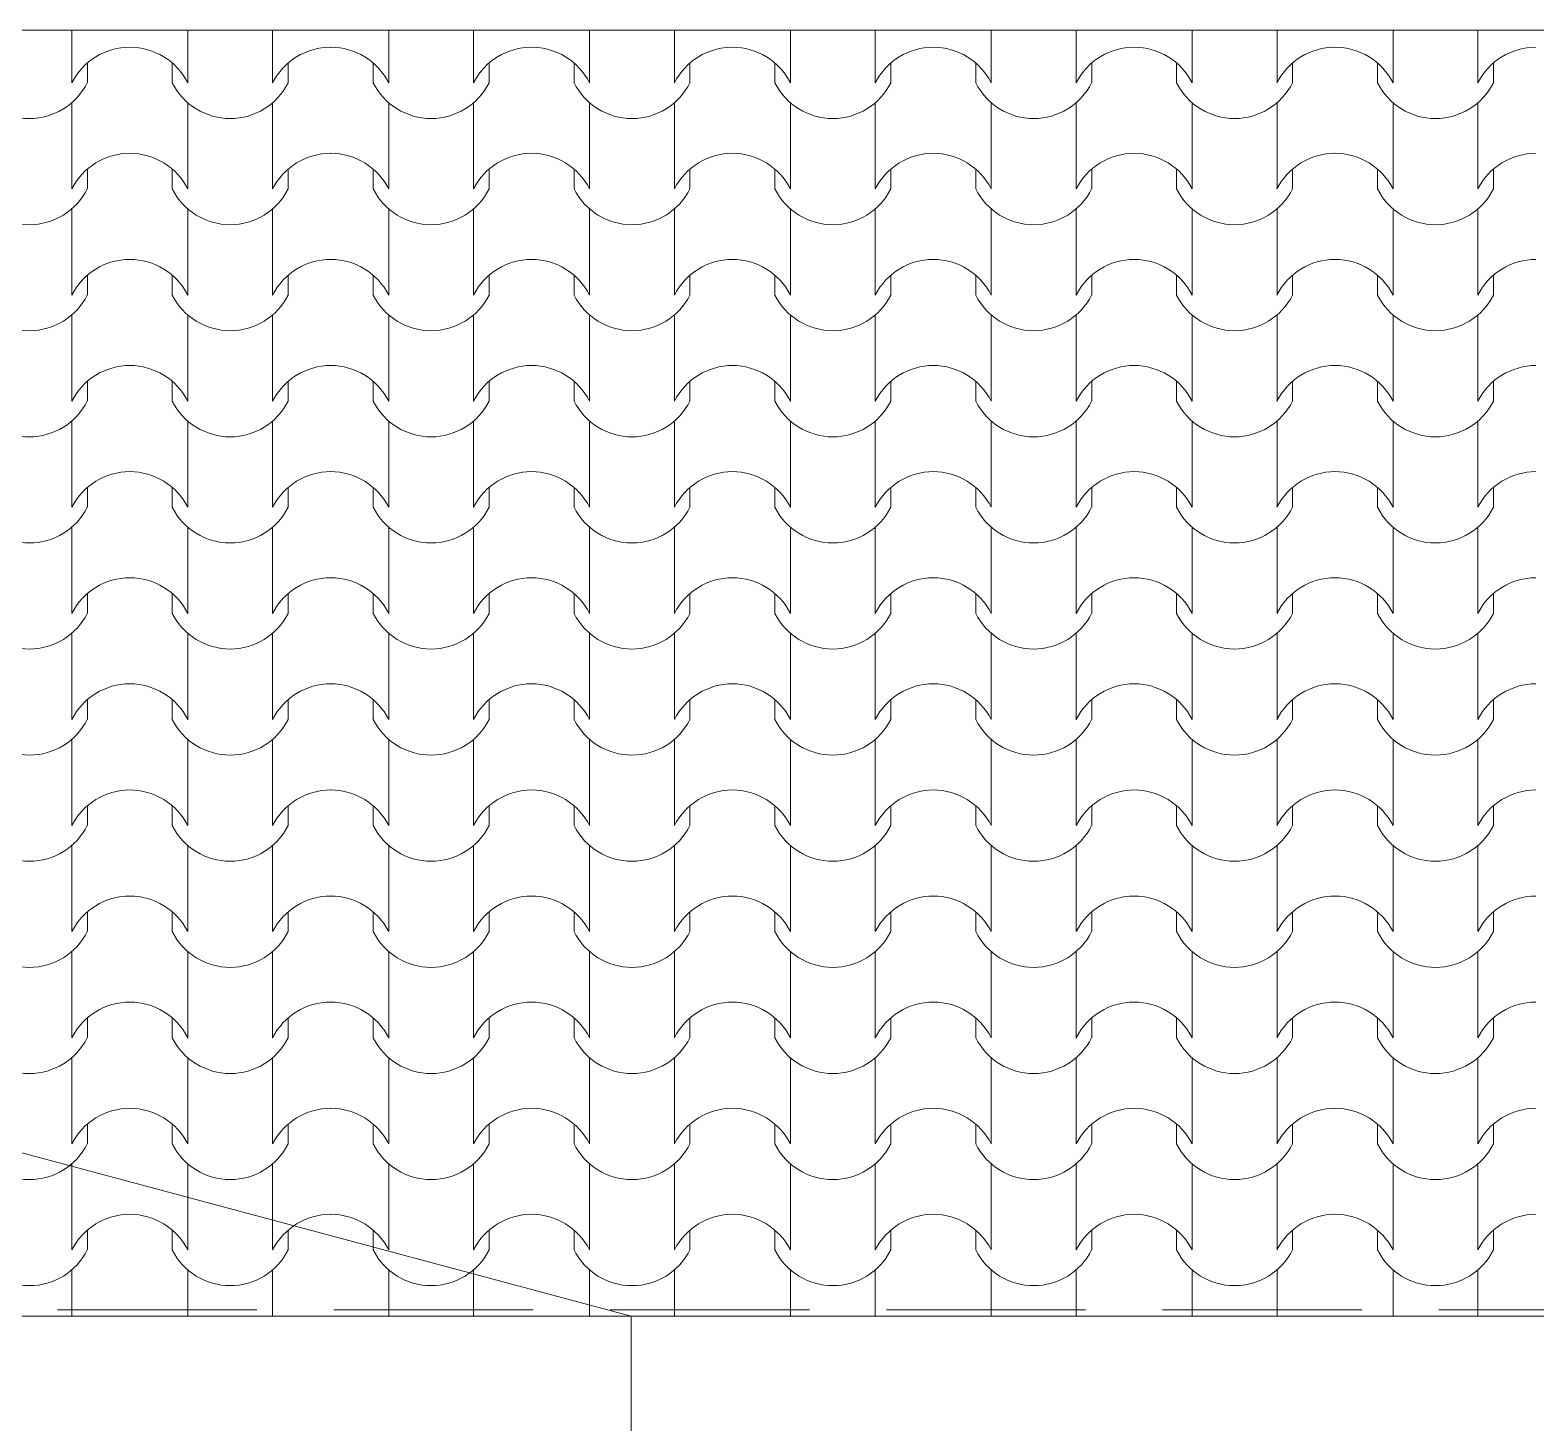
# Model space of a CAD drawing. Header units: millimetres. Extents: x 323482 to 503016, y 8175 to 72038.
# Drawn here: x 463846 to 465978, y 32317 to 34290 of the extents above; entities that cross this region are included whole.
import ezdxf

# ---------------------------------------------------------------- set-up
doc = ezdxf.new("R2010")
doc.units = ezdxf.units.MM
doc.header["$MEASUREMENT"] = 0
doc.linetypes.add('Hidden Line', pattern=[391.222223, 282.222223, -109])
doc.layers.add('2D Drafting - General_Pen_No__101', color=252, linetype='Continuous', lineweight=13)
doc.layers.add('Shell - Roof_Pen_No__120', color=7, linetype='Continuous', lineweight=13)
doc.layers.add('Structural - Bearing_Pen_No__83', color=7, linetype='Continuous', lineweight=13, true_color=0xff9955)

# ---------------------------------------------------------------- blocks, each defined once
blk = doc.blocks.new('*X4')
at = {"layer": '2D Drafting - General_Pen_No__101', "color": 252, "linetype": 'Continuous', "lineweight": 13}
for p, q in [((463904.8, 34290.4), (463904.8, 34276.6)), ((463904.8, 34276.6), (463904.8, 34215.7)), ((464069, 34290.4), (464069, 34276.6)), ((464069, 34276.6), (464069, 34215.7)), ((464189.2, 34290.4), (464189.2, 34276.6)), ((464189.2, 34276.6), (464189.2, 34215.7)), ((464353.5, 34290.4), (464353.5, 34276.6)), ((464353.5, 34276.6), (464353.5, 34215.7)), ((464473.7, 34290.4), (464473.7, 34276.6)), ((464473.7, 34276.6), (464473.7, 34215.7)), ((464638, 34290.4), (464638, 34276.6)), ((464638, 34276.6), (464638, 34215.7)), ((464758.2, 34290.4), (464758.2, 34276.6)), ((464758.2, 34276.6), (464758.2, 34215.7)), ((464922.4, 34290.4), (464922.4, 34276.6)), ((464922.4, 34276.6), (464922.4, 34215.7)), ((465042.7, 34290.4), (465042.7, 34276.6)), ((465042.7, 34276.6), (465042.7, 34215.7)), ((465206.9, 34290.4), (465206.9, 34276.6)), ((465206.9, 34276.6), (465206.9, 34215.7)), ((465327.2, 34290.4), (465327.2, 34276.6)), ((465327.2, 34276.6), (465327.2, 34215.7)), ((465491.4, 34290.4), (465491.4, 34276.6)), ((465491.4, 34276.6), (465491.4, 34215.7)), ((465611.6, 34290.4), (465611.6, 34276.6)), ((465611.6, 34276.6), (465611.6, 34215.7)), ((465775.9, 34290.4), (465775.9, 34276.6)), ((465775.9, 34276.6), (465775.9, 34215.7)), ((465896.1, 34290.4), (465896.1, 34276.6)), ((465896.1, 34276.6), (465896.1, 34215.7)), ((463926.8, 34243.7), (463926.8, 34215.7)), ((464047, 34243.7), (464047, 34215.7)), ((464211.2, 34243.7), (464211.2, 34215.7)), ((464331.5, 34243.7), (464331.5, 34215.7)), ((464495.7, 34243.7), (464495.7, 34215.7)), ((464616, 34243.7), (464616, 34215.7)), ((464780.2, 34243.7), (464780.2, 34215.7)), ((464900.4, 34243.7), (464900.4, 34215.7)), ((465064.7, 34243.7), (465064.7, 34215.7)), ((465184.9, 34243.7), (465184.9, 34215.7)), ((465349.2, 34243.7), (465349.2, 34215.7)), ((465469.4, 34243.7), (465469.4, 34215.7)), ((465633.6, 34243.7), (465633.6, 34215.7)), ((465753.9, 34243.7), (465753.9, 34215.7)), ((465918.1, 34243.7), (465918.1, 34215.7)), ((463904.8, 34187.3), (463904.8, 34126.3)), ((464069, 34187.3), (464069, 34126.3)), ((464189.2, 34187.3), (464189.2, 34126.3)), ((464353.5, 34187.3), (464353.5, 34126.3)), ((464473.7, 34187.3), (464473.7, 34126.3)), ((464638, 34187.3), (464638, 34126.3)), ((464758.2, 34187.3), (464758.2, 34126.3)), ((464922.4, 34187.3), (464922.4, 34126.3)), ((465042.7, 34187.3), (465042.7, 34126.3)), ((465206.9, 34187.3), (465206.9, 34126.3)), ((465327.2, 34187.3), (465327.2, 34126.3)), ((465491.4, 34187.3), (465491.4, 34126.3)), ((465611.6, 34187.3), (465611.6, 34126.3)), ((465775.9, 34187.3), (465775.9, 34126.3)), ((465896.1, 34187.3), (465896.1, 34126.3)), ((463904.8, 34126.3), (463904.8, 34065.3)), ((464069, 34126.3), (464069, 34065.3)), ((464189.2, 34126.3), (464189.2, 34065.3)), ((464353.5, 34126.3), (464353.5, 34065.3)), ((464473.7, 34126.3), (464473.7, 34065.3)), ((464638, 34126.3), (464638, 34065.3)), ((464758.2, 34126.3), (464758.2, 34065.3)), ((464922.4, 34126.3), (464922.4, 34065.3)), ((465042.7, 34126.3), (465042.7, 34065.3)), ((465206.9, 34126.3), (465206.9, 34065.3)), ((465327.2, 34126.3), (465327.2, 34065.3)), ((465491.4, 34126.3), (465491.4, 34065.3)), ((465611.6, 34126.3), (465611.6, 34065.3)), ((465775.9, 34126.3), (465775.9, 34065.3)), ((465896.1, 34126.3), (465896.1, 34065.3)), ((463926.8, 34093.4), (463926.8, 34065.3)), ((464047, 34093.4), (464047, 34065.3)), ((464211.2, 34093.4), (464211.2, 34065.3)), ((464331.5, 34093.4), (464331.5, 34065.3)), ((464495.7, 34093.4), (464495.7, 34065.3)), ((464616, 34093.4), (464616, 34065.3)), ((464780.2, 34093.4), (464780.2, 34065.3)), ((464900.4, 34093.4), (464900.4, 34065.3)), ((465064.7, 34093.4), (465064.7, 34065.3)), ((465184.9, 34093.4), (465184.9, 34065.3)), ((465349.2, 34093.4), (465349.2, 34065.3)), ((465469.4, 34093.4), (465469.4, 34065.3)), ((465633.6, 34093.4), (465633.6, 34065.3)), ((465753.9, 34093.4), (465753.9, 34065.3)), ((465918.1, 34093.4), (465918.1, 34065.3)), ((463904.8, 34036.9), (463904.8, 33976)), ((464069, 34036.9), (464069, 33976)), ((464189.2, 34036.9), (464189.2, 33976)), ((464353.5, 34036.9), (464353.5, 33976)), ((464473.7, 34036.9), (464473.7, 33976)), ((464638, 34036.9), (464638, 33976)), ((464758.2, 34036.9), (464758.2, 33976)), ((464922.4, 34036.9), (464922.4, 33976)), ((465042.7, 34036.9), (465042.7, 33976)), ((465206.9, 34036.9), (465206.9, 33976)), ((465327.2, 34036.9), (465327.2, 33976)), ((465491.4, 34036.9), (465491.4, 33976)), ((465611.6, 34036.9), (465611.6, 33976)), ((465775.9, 34036.9), (465775.9, 33976)), ((465896.1, 34036.9), (465896.1, 33976)), ((463904.8, 33976), (463904.8, 33915)), ((464069, 33976), (464069, 33915)), ((464189.2, 33976), (464189.2, 33915)), ((464353.5, 33976), (464353.5, 33915)), ((464473.7, 33976), (464473.7, 33915)), ((464638, 33976), (464638, 33915)), ((464758.2, 33976), (464758.2, 33915)), ((464922.4, 33976), (464922.4, 33915)), ((465042.7, 33976), (465042.7, 33915)), ((465206.9, 33976), (465206.9, 33915)), ((465327.2, 33976), (465327.2, 33915)), ((465491.4, 33976), (465491.4, 33915)), ((465611.6, 33976), (465611.6, 33915)), ((465775.9, 33976), (465775.9, 33915)), ((465896.1, 33976), (465896.1, 33915)), ((463926.8, 33943), (463926.8, 33915)), ((464047, 33943), (464047, 33915)), ((464211.2, 33943), (464211.2, 33915)), ((464331.5, 33943), (464331.5, 33915)), ((464495.7, 33943), (464495.7, 33915)), ((464616, 33943), (464616, 33915)), ((464780.2, 33943), (464780.2, 33915)), ((464900.4, 33943), (464900.4, 33915)), ((465064.7, 33943), (465064.7, 33915)), ((465184.9, 33943), (465184.9, 33915)), ((465349.2, 33943), (465349.2, 33915)), ((465469.4, 33943), (465469.4, 33915)), ((465633.6, 33943), (465633.6, 33915)), ((465753.9, 33943), (465753.9, 33915)), ((465918.1, 33943), (465918.1, 33915)), ((463904.8, 33886.6), (463904.8, 33825.6)), ((464069, 33886.6), (464069, 33825.6)), ((464189.2, 33886.6), (464189.2, 33825.6)), ((464353.5, 33886.6), (464353.5, 33825.6)), ((464473.7, 33886.6), (464473.7, 33825.6)), ((464638, 33886.6), (464638, 33825.6)), ((464758.2, 33886.6), (464758.2, 33825.6)), ((464922.4, 33886.6), (464922.4, 33825.6)), ((465042.7, 33886.6), (465042.7, 33825.6)), ((465206.9, 33886.6), (465206.9, 33825.6)), ((465327.2, 33886.6), (465327.2, 33825.6)), ((465491.4, 33886.6), (465491.4, 33825.6)), ((465611.6, 33886.6), (465611.6, 33825.6)), ((465775.9, 33886.6), (465775.9, 33825.6)), ((465896.1, 33886.6), (465896.1, 33825.6)), ((463904.8, 33825.6), (463904.8, 33764.7)), ((464069, 33825.6), (464069, 33764.7)), ((464189.2, 33825.6), (464189.2, 33764.7)), ((464353.5, 33825.6), (464353.5, 33764.7)), ((464473.7, 33825.6), (464473.7, 33764.7)), ((464638, 33825.6), (464638, 33764.7)), ((464758.2, 33825.6), (464758.2, 33764.7)), ((464922.4, 33825.6), (464922.4, 33764.7)), ((465042.7, 33825.6), (465042.7, 33764.7)), ((465206.9, 33825.6), (465206.9, 33764.7)), ((465327.2, 33825.6), (465327.2, 33764.7)), ((465491.4, 33825.6), (465491.4, 33764.7)), ((465611.6, 33825.6), (465611.6, 33764.7)), ((465775.9, 33825.6), (465775.9, 33764.7)), ((465896.1, 33825.6), (465896.1, 33764.7)), ((463926.8, 33792.7), (463926.8, 33764.7)), ((464047, 33792.7), (464047, 33764.7)), ((464211.2, 33792.7), (464211.2, 33764.7)), ((464331.5, 33792.7), (464331.5, 33764.7)), ((464495.7, 33792.7), (464495.7, 33764.7)), ((464616, 33792.7), (464616, 33764.7)), ((464780.2, 33792.7), (464780.2, 33764.7)), ((464900.4, 33792.7), (464900.4, 33764.7)), ((465064.7, 33792.7), (465064.7, 33764.7)), ((465184.9, 33792.7), (465184.9, 33764.7)), ((465349.2, 33792.7), (465349.2, 33764.7)), ((465469.4, 33792.7), (465469.4, 33764.7)), ((465633.6, 33792.7), (465633.6, 33764.7)), ((465753.9, 33792.7), (465753.9, 33764.7)), ((465918.1, 33792.7), (465918.1, 33764.7)), ((463904.8, 33736.3), (463904.8, 33675.3)), ((464069, 33736.3), (464069, 33675.3)), ((464189.2, 33736.3), (464189.2, 33675.3)), ((464353.5, 33736.3), (464353.5, 33675.3)), ((464473.7, 33736.3), (464473.7, 33675.3)), ((464638, 33736.3), (464638, 33675.3)), ((464758.2, 33736.3), (464758.2, 33675.3)), ((464922.4, 33736.3), (464922.4, 33675.3)), ((465042.7, 33736.3), (465042.7, 33675.3)), ((465206.9, 33736.3), (465206.9, 33675.3)), ((465327.2, 33736.3), (465327.2, 33675.3)), ((465491.4, 33736.3), (465491.4, 33675.3)), ((465611.6, 33736.3), (465611.6, 33675.3)), ((465775.9, 33736.3), (465775.9, 33675.3)), ((465896.1, 33736.3), (465896.1, 33675.3)), ((463904.8, 33675.3), (463904.8, 33614.3)), ((464069, 33675.3), (464069, 33614.3)), ((464189.2, 33675.3), (464189.2, 33614.3)), ((464353.5, 33675.3), (464353.5, 33614.3)), ((464473.7, 33675.3), (464473.7, 33614.3)), ((464638, 33675.3), (464638, 33614.3)), ((464758.2, 33675.3), (464758.2, 33614.3)), ((464922.4, 33675.3), (464922.4, 33614.3)), ((465042.7, 33675.3), (465042.7, 33614.3)), ((465206.9, 33675.3), (465206.9, 33614.3)), ((465327.2, 33675.3), (465327.2, 33614.3)), ((465491.4, 33675.3), (465491.4, 33614.3)), ((465611.6, 33675.3), (465611.6, 33614.3)), ((465775.9, 33675.3), (465775.9, 33614.3)), ((465896.1, 33675.3), (465896.1, 33614.3)), ((463926.8, 33642.3), (463926.8, 33614.3)), ((464047, 33642.3), (464047, 33614.3)), ((464211.2, 33642.3), (464211.2, 33614.3)), ((464331.5, 33642.3), (464331.5, 33614.3)), ((464495.7, 33642.3), (464495.7, 33614.3)), ((464616, 33642.3), (464616, 33614.3)), ((464780.2, 33642.3), (464780.2, 33614.3)), ((464900.4, 33642.3), (464900.4, 33614.3)), ((465064.7, 33642.3), (465064.7, 33614.3)), ((465184.9, 33642.3), (465184.9, 33614.3)), ((465349.2, 33642.3), (465349.2, 33614.3)), ((465469.4, 33642.3), (465469.4, 33614.3)), ((465633.6, 33642.3), (465633.6, 33614.3)), ((465753.9, 33642.3), (465753.9, 33614.3)), ((465918.1, 33642.3), (465918.1, 33614.3)), ((463904.8, 33585.9), (463904.8, 33524.9)), ((464069, 33585.9), (464069, 33524.9)), ((464189.2, 33585.9), (464189.2, 33524.9)), ((464353.5, 33585.9), (464353.5, 33524.9)), ((464473.7, 33585.9), (464473.7, 33524.9)), ((464638, 33585.9), (464638, 33524.9)), ((464758.2, 33585.9), (464758.2, 33524.9)), ((464922.4, 33585.9), (464922.4, 33524.9)), ((465042.7, 33585.9), (465042.7, 33524.9)), ((465206.9, 33585.9), (465206.9, 33524.9)), ((465327.2, 33585.9), (465327.2, 33524.9)), ((465491.4, 33585.9), (465491.4, 33524.9)), ((465611.6, 33585.9), (465611.6, 33524.9)), ((465775.9, 33585.9), (465775.9, 33524.9)), ((465896.1, 33585.9), (465896.1, 33524.9)), ((463904.8, 33524.9), (463904.8, 33464)), ((464069, 33524.9), (464069, 33464)), ((464189.2, 33524.9), (464189.2, 33464)), ((464353.5, 33524.9), (464353.5, 33464)), ((464473.7, 33524.9), (464473.7, 33464)), ((464638, 33524.9), (464638, 33464)), ((464758.2, 33524.9), (464758.2, 33464)), ((464922.4, 33524.9), (464922.4, 33464)), ((465042.7, 33524.9), (465042.7, 33464)), ((465206.9, 33524.9), (465206.9, 33464)), ((465327.2, 33524.9), (465327.2, 33464)), ((465491.4, 33524.9), (465491.4, 33464)), ((465611.6, 33524.9), (465611.6, 33464)), ((465775.9, 33524.9), (465775.9, 33464)), ((465896.1, 33524.9), (465896.1, 33464)), ((463926.8, 33492), (463926.8, 33464)), ((464047, 33492), (464047, 33464)), ((464211.2, 33492), (464211.2, 33464)), ((464331.5, 33492), (464331.5, 33464)), ((464495.7, 33492), (464495.7, 33464)), ((464616, 33492), (464616, 33464)), ((464780.2, 33492), (464780.2, 33464)), ((464900.4, 33492), (464900.4, 33464)), ((465064.7, 33492), (465064.7, 33464)), ((465184.9, 33492), (465184.9, 33464)), ((465349.2, 33492), (465349.2, 33464)), ((465469.4, 33492), (465469.4, 33464)), ((465633.6, 33492), (465633.6, 33464)), ((465753.9, 33492), (465753.9, 33464)), ((465918.1, 33492), (465918.1, 33464)), ((463904.8, 33435.6), (463904.8, 33374.6)), ((464069, 33435.6), (464069, 33374.6)), ((464189.2, 33435.6), (464189.2, 33374.6)), ((464353.5, 33435.6), (464353.5, 33374.6)), ((464473.7, 33435.6), (464473.7, 33374.6)), ((464638, 33435.6), (464638, 33374.6)), ((464758.2, 33435.6), (464758.2, 33374.6)), ((464922.4, 33435.6), (464922.4, 33374.6)), ((465042.7, 33435.6), (465042.7, 33374.6)), ((465206.9, 33435.6), (465206.9, 33374.6)), ((465327.2, 33435.6), (465327.2, 33374.6)), ((465491.4, 33435.6), (465491.4, 33374.6)), ((465611.6, 33435.6), (465611.6, 33374.6)), ((465775.9, 33435.6), (465775.9, 33374.6)), ((465896.1, 33435.6), (465896.1, 33374.6)), ((463904.8, 33374.6), (463904.8, 33313.6)), ((464069, 33374.6), (464069, 33313.6)), ((464189.2, 33374.6), (464189.2, 33313.6)), ((464353.5, 33374.6), (464353.5, 33313.6)), ((464473.7, 33374.6), (464473.7, 33313.6)), ((464638, 33374.6), (464638, 33313.6)), ((464758.2, 33374.6), (464758.2, 33313.6)), ((464922.4, 33374.6), (464922.4, 33313.6)), ((465042.7, 33374.6), (465042.7, 33313.6)), ((465206.9, 33374.6), (465206.9, 33313.6)), ((465327.2, 33374.6), (465327.2, 33313.6)), ((465491.4, 33374.6), (465491.4, 33313.6)), ((465611.6, 33374.6), (465611.6, 33313.6)), ((465775.9, 33374.6), (465775.9, 33313.6)), ((465896.1, 33374.6), (465896.1, 33313.6)), ((463926.8, 33341.7), (463926.8, 33313.6)), ((464047, 33341.7), (464047, 33313.6)), ((464211.2, 33341.7), (464211.2, 33313.6)), ((464331.5, 33341.7), (464331.5, 33313.6)), ((464495.7, 33341.7), (464495.7, 33313.6)), ((464616, 33341.7), (464616, 33313.6)), ((464780.2, 33341.7), (464780.2, 33313.6)), ((464900.4, 33341.7), (464900.4, 33313.6)), ((465064.7, 33341.7), (465064.7, 33313.6)), ((465184.9, 33341.7), (465184.9, 33313.6)), ((465349.2, 33341.7), (465349.2, 33313.6)), ((465469.4, 33341.7), (465469.4, 33313.6)), ((465633.6, 33341.7), (465633.6, 33313.6)), ((465753.9, 33341.7), (465753.9, 33313.6)), ((465918.1, 33341.7), (465918.1, 33313.6)), ((463904.8, 33285.2), (463904.8, 33224.3)), ((464069, 33285.2), (464069, 33224.3)), ((464189.2, 33285.2), (464189.2, 33224.3)), ((464353.5, 33285.2), (464353.5, 33224.3)), ((464473.7, 33285.2), (464473.7, 33224.3)), ((464638, 33285.2), (464638, 33224.3)), ((464758.2, 33285.2), (464758.2, 33224.3)), ((464922.4, 33285.2), (464922.4, 33224.3)), ((465042.7, 33285.2), (465042.7, 33224.3)), ((465206.9, 33285.2), (465206.9, 33224.3)), ((465327.2, 33285.2), (465327.2, 33224.3)), ((465491.4, 33285.2), (465491.4, 33224.3)), ((465611.6, 33285.2), (465611.6, 33224.3)), ((465775.9, 33285.2), (465775.9, 33224.3)), ((465896.1, 33285.2), (465896.1, 33224.3)), ((463904.8, 33224.3), (463904.8, 33163.3)), ((464069, 33224.3), (464069, 33163.3)), ((464189.2, 33224.3), (464189.2, 33163.3)), ((464353.5, 33224.3), (464353.5, 33163.3)), ((464473.7, 33224.3), (464473.7, 33163.3)), ((464638, 33224.3), (464638, 33163.3)), ((464758.2, 33224.3), (464758.2, 33163.3)), ((464922.4, 33224.3), (464922.4, 33163.3)), ((465042.7, 33224.3), (465042.7, 33163.3)), ((465206.9, 33224.3), (465206.9, 33163.3)), ((465327.2, 33224.3), (465327.2, 33163.3)), ((465491.4, 33224.3), (465491.4, 33163.3)), ((465611.6, 33224.3), (465611.6, 33163.3)), ((465775.9, 33224.3), (465775.9, 33163.3)), ((465896.1, 33224.3), (465896.1, 33163.3)), ((463926.8, 33191.3), (463926.8, 33163.3)), ((464047, 33191.3), (464047, 33163.3)), ((464211.2, 33191.3), (464211.2, 33163.3)), ((464331.5, 33191.3), (464331.5, 33163.3)), ((464495.7, 33191.3), (464495.7, 33163.3)), ((464616, 33191.3), (464616, 33163.3)), ((464780.2, 33191.3), (464780.2, 33163.3)), ((464900.4, 33191.3), (464900.4, 33163.3)), ((465064.7, 33191.3), (465064.7, 33163.3)), ((465184.9, 33191.3), (465184.9, 33163.3)), ((465349.2, 33191.3), (465349.2, 33163.3)), ((465469.4, 33191.3), (465469.4, 33163.3)), ((465633.6, 33191.3), (465633.6, 33163.3)), ((465753.9, 33191.3), (465753.9, 33163.3)), ((465918.1, 33191.3), (465918.1, 33163.3)), ((463904.8, 33134.9), (463904.8, 33073.9)), ((464069, 33134.9), (464069, 33073.9)), ((464189.2, 33134.9), (464189.2, 33073.9)), ((464353.5, 33134.9), (464353.5, 33073.9)), ((464473.7, 33134.9), (464473.7, 33073.9)), ((464638, 33134.9), (464638, 33073.9)), ((464758.2, 33134.9), (464758.2, 33073.9)), ((464922.4, 33134.9), (464922.4, 33073.9)), ((465042.7, 33134.9), (465042.7, 33073.9)), ((465206.9, 33134.9), (465206.9, 33073.9)), ((465327.2, 33134.9), (465327.2, 33073.9)), ((465491.4, 33134.9), (465491.4, 33073.9)), ((465611.6, 33134.9), (465611.6, 33073.9)), ((465775.9, 33134.9), (465775.9, 33073.9)), ((465896.1, 33134.9), (465896.1, 33073.9)), ((463904.8, 33073.9), (463904.8, 33013)), ((464069, 33073.9), (464069, 33013)), ((464189.2, 33073.9), (464189.2, 33013)), ((464353.5, 33073.9), (464353.5, 33013)), ((464473.7, 33073.9), (464473.7, 33013)), ((464638, 33073.9), (464638, 33013)), ((464758.2, 33073.9), (464758.2, 33013)), ((464922.4, 33073.9), (464922.4, 33013)), ((465042.7, 33073.9), (465042.7, 33013)), ((465206.9, 33073.9), (465206.9, 33013)), ((465327.2, 33073.9), (465327.2, 33013)), ((465491.4, 33073.9), (465491.4, 33013)), ((465611.6, 33073.9), (465611.6, 33013)), ((465775.9, 33073.9), (465775.9, 33013)), ((465896.1, 33073.9), (465896.1, 33013)), ((463926.8, 33041), (463926.8, 33013)), ((464047, 33041), (464047, 33013)), ((464211.2, 33041), (464211.2, 33013)), ((464331.5, 33041), (464331.5, 33013)), ((464495.7, 33041), (464495.7, 33013)), ((464616, 33041), (464616, 33013)), ((464780.2, 33041), (464780.2, 33013)), ((464900.4, 33041), (464900.4, 33013)), ((465064.7, 33041), (465064.7, 33013)), ((465184.9, 33041), (465184.9, 33013)), ((465349.2, 33041), (465349.2, 33013)), ((465469.4, 33041), (465469.4, 33013)), ((465633.6, 33041), (465633.6, 33013)), ((465753.9, 33041), (465753.9, 33013)), ((465918.1, 33041), (465918.1, 33013)), ((463904.8, 32984.6), (463904.8, 32923.6)), ((464069, 32984.6), (464069, 32923.6)), ((464189.2, 32984.6), (464189.2, 32923.6)), ((464353.5, 32984.6), (464353.5, 32923.6)), ((464473.7, 32984.6), (464473.7, 32923.6)), ((464638, 32984.6), (464638, 32923.6)), ((464758.2, 32984.6), (464758.2, 32923.6)), ((464922.4, 32984.6), (464922.4, 32923.6)), ((465042.7, 32984.6), (465042.7, 32923.6)), ((465206.9, 32984.6), (465206.9, 32923.6)), ((465327.2, 32984.6), (465327.2, 32923.6)), ((465491.4, 32984.6), (465491.4, 32923.6)), ((465611.6, 32984.6), (465611.6, 32923.6)), ((465775.9, 32984.6), (465775.9, 32923.6)), ((465896.1, 32984.6), (465896.1, 32923.6)), ((463904.8, 32923.6), (463904.8, 32862.6)), ((464069, 32923.6), (464069, 32862.6)), ((464189.2, 32923.6), (464189.2, 32862.6)), ((464353.5, 32923.6), (464353.5, 32862.6)), ((464473.7, 32923.6), (464473.7, 32862.6)), ((464638, 32923.6), (464638, 32862.6)), ((464758.2, 32923.6), (464758.2, 32862.6)), ((464922.4, 32923.6), (464922.4, 32862.6)), ((465042.7, 32923.6), (465042.7, 32862.6)), ((465206.9, 32923.6), (465206.9, 32862.6)), ((465327.2, 32923.6), (465327.2, 32862.6)), ((465491.4, 32923.6), (465491.4, 32862.6)), ((465611.6, 32923.6), (465611.6, 32862.6)), ((465775.9, 32923.6), (465775.9, 32862.6)), ((465896.1, 32923.6), (465896.1, 32862.6)), ((463926.8, 32890.7), (463926.8, 32862.6)), ((464047, 32890.7), (464047, 32862.6)), ((464211.2, 32890.7), (464211.2, 32862.6)), ((464331.5, 32890.7), (464331.5, 32862.6)), ((464495.7, 32890.7), (464495.7, 32862.6)), ((464616, 32890.7), (464616, 32862.6)), ((464780.2, 32890.7), (464780.2, 32862.6)), ((464900.4, 32890.7), (464900.4, 32862.6)), ((465064.7, 32890.7), (465064.7, 32862.6)), ((465184.9, 32890.7), (465184.9, 32862.6)), ((465349.2, 32890.7), (465349.2, 32862.6)), ((465469.4, 32890.7), (465469.4, 32862.6)), ((465633.6, 32890.7), (465633.6, 32862.6)), ((465753.9, 32890.7), (465753.9, 32862.6)), ((465918.1, 32890.7), (465918.1, 32862.6)), ((463904.8, 32834.2), (463904.8, 32773.3)), ((464069, 32834.2), (464069, 32773.3)), ((464189.2, 32834.2), (464189.2, 32773.3)), ((464353.5, 32834.2), (464353.5, 32773.3)), ((464473.7, 32834.2), (464473.7, 32773.3)), ((464638, 32834.2), (464638, 32773.3)), ((464758.2, 32834.2), (464758.2, 32773.3)), ((464922.4, 32834.2), (464922.4, 32773.3)), ((465042.7, 32834.2), (465042.7, 32773.3)), ((465206.9, 32834.2), (465206.9, 32773.3)), ((465327.2, 32834.2), (465327.2, 32773.3)), ((465491.4, 32834.2), (465491.4, 32773.3)), ((465611.6, 32834.2), (465611.6, 32773.3)), ((465775.9, 32834.2), (465775.9, 32773.3)), ((465896.1, 32834.2), (465896.1, 32773.3)), ((463904.8, 32773.3), (463904.8, 32712.3)), ((464069, 32773.3), (464069, 32712.3)), ((464189.2, 32773.3), (464189.2, 32712.3)), ((464353.5, 32773.3), (464353.5, 32712.3)), ((464473.7, 32773.3), (464473.7, 32712.3)), ((464638, 32773.3), (464638, 32712.3)), ((464758.2, 32773.3), (464758.2, 32712.3)), ((464922.4, 32773.3), (464922.4, 32712.3)), ((465042.7, 32773.3), (465042.7, 32712.3)), ((465206.9, 32773.3), (465206.9, 32712.3)), ((465327.2, 32773.3), (465327.2, 32712.3)), ((465491.4, 32773.3), (465491.4, 32712.3)), ((465611.6, 32773.3), (465611.6, 32712.3)), ((465775.9, 32773.3), (465775.9, 32712.3)), ((465896.1, 32773.3), (465896.1, 32712.3)), ((463926.8, 32740.3), (463926.8, 32712.3)), ((464047, 32740.3), (464047, 32712.3)), ((464211.2, 32740.3), (464211.2, 32712.3)), ((464331.5, 32740.3), (464331.5, 32712.3)), ((464495.7, 32740.3), (464495.7, 32712.3)), ((464616, 32740.3), (464616, 32712.3)), ((464780.2, 32740.3), (464780.2, 32712.3)), ((464900.4, 32740.3), (464900.4, 32712.3)), ((465064.7, 32740.3), (465064.7, 32712.3)), ((465184.9, 32740.3), (465184.9, 32712.3)), ((465349.2, 32740.3), (465349.2, 32712.3)), ((465469.4, 32740.3), (465469.4, 32712.3)), ((465633.6, 32740.3), (465633.6, 32712.3)), ((465753.9, 32740.3), (465753.9, 32712.3)), ((465918.1, 32740.3), (465918.1, 32712.3)), ((463904.8, 32683.9), (463904.8, 32622.9)), ((464069, 32683.9), (464069, 32622.9)), ((464189.2, 32683.9), (464189.2, 32622.9)), ((464353.5, 32683.9), (464353.5, 32622.9)), ((464473.7, 32683.9), (464473.7, 32622.9)), ((464638, 32683.9), (464638, 32622.9)), ((464758.2, 32683.9), (464758.2, 32622.9)), ((464922.4, 32683.9), (464922.4, 32622.9)), ((465042.7, 32683.9), (465042.7, 32622.9)), ((465206.9, 32683.9), (465206.9, 32622.9)), ((465327.2, 32683.9), (465327.2, 32622.9)), ((465491.4, 32683.9), (465491.4, 32622.9)), ((465611.6, 32683.9), (465611.6, 32622.9)), ((465775.9, 32683.9), (465775.9, 32622.9)), ((465896.1, 32683.9), (465896.1, 32622.9)), ((463904.8, 32622.9), (463904.8, 32562)), ((464069, 32622.9), (464069, 32562)), ((464189.2, 32622.9), (464189.2, 32562)), ((464353.5, 32622.9), (464353.5, 32562)), ((464473.7, 32622.9), (464473.7, 32562)), ((464638, 32622.9), (464638, 32562)), ((464758.2, 32622.9), (464758.2, 32562)), ((464922.4, 32622.9), (464922.4, 32562)), ((465042.7, 32622.9), (465042.7, 32562)), ((465206.9, 32622.9), (465206.9, 32562)), ((465327.2, 32622.9), (465327.2, 32562)), ((465491.4, 32622.9), (465491.4, 32562)), ((465611.6, 32622.9), (465611.6, 32562)), ((465775.9, 32622.9), (465775.9, 32562)), ((465896.1, 32622.9), (465896.1, 32562)), ((463926.8, 32590), (463926.8, 32562)), ((464047, 32590), (464047, 32562)), ((464211.2, 32590), (464211.2, 32562)), ((464331.5, 32590), (464331.5, 32562)), ((464495.7, 32590), (464495.7, 32562)), ((464616, 32590), (464616, 32562)), ((464780.2, 32590), (464780.2, 32562)), ((464900.4, 32590), (464900.4, 32562)), ((465064.7, 32590), (465064.7, 32562)), ((465184.9, 32590), (465184.9, 32562)), ((465349.2, 32590), (465349.2, 32562)), ((465469.4, 32590), (465469.4, 32562)), ((465633.6, 32590), (465633.6, 32562)), ((465753.9, 32590), (465753.9, 32562)), ((465918.1, 32590), (465918.1, 32562)), ((463904.8, 32533.6), (463904.8, 32472.6)), ((464069, 32533.6), (464069, 32472.6)), ((464189.2, 32533.6), (464189.2, 32472.6)), ((464353.5, 32533.6), (464353.5, 32472.6)), ((464473.7, 32533.6), (464473.7, 32472.6)), ((464638, 32533.6), (464638, 32472.6)), ((464758.2, 32533.6), (464758.2, 32472.6)), ((464922.4, 32533.6), (464922.4, 32472.6)), ((465042.7, 32533.6), (465042.7, 32472.6)), ((465206.9, 32533.6), (465206.9, 32472.6)), ((465327.2, 32533.6), (465327.2, 32472.6)), ((465491.4, 32533.6), (465491.4, 32472.6)), ((465611.6, 32533.6), (465611.6, 32472.6)), ((465775.9, 32533.6), (465775.9, 32472.6)), ((465896.1, 32533.6), (465896.1, 32472.6)), ((463904.8, 32472.6), (463904.8, 32468.3)), ((464069, 32472.6), (464069, 32468.3)), ((464189.2, 32472.6), (464189.2, 32468.3)), ((464353.5, 32472.6), (464353.5, 32468.3)), ((464473.7, 32472.6), (464473.7, 32468.3)), ((464638, 32472.6), (464638, 32468.3)), ((464758.2, 32472.6), (464758.2, 32468.3)), ((464922.4, 32472.6), (464922.4, 32468.3)), ((465042.7, 32472.6), (465042.7, 32468.3)), ((465206.9, 32472.6), (465206.9, 32468.3)), ((465327.2, 32472.6), (465327.2, 32468.3)), ((465491.4, 32472.6), (465491.4, 32468.3)), ((465611.6, 32472.6), (465611.6, 32468.3)), ((465775.9, 32472.6), (465775.9, 32468.3)), ((465896.1, 32472.6), (465896.1, 32468.3))]:
    blk.add_line(p, q, dxfattribs=at)
for centre, radius, start, end in [((463987.2, 34173.7), 92.5, 90.1705, 153.0115), ((463986.6, 34173.7), 92.5, 26.9885, 89.8295), ((464271.6, 34173.7), 92.5, 90.1705, 153.0115), ((464271.1, 34173.7), 92.5, 26.9885, 89.8295), ((464556.1, 34173.7), 92.5, 90.1705, 153.0115), ((464555.6, 34173.7), 92.5, 26.9885, 89.8295), ((464840.6, 34173.7), 92.5, 90.1705, 153.0115), ((464840, 34173.7), 92.5, 26.9885, 89.8295), ((465125.1, 34173.7), 92.5, 90.1705, 153.0115), ((465124.5, 34173.7), 92.5, 26.9885, 89.8295), ((465409.6, 34173.7), 92.5, 90.1705, 153.0115), ((465409, 34173.7), 92.5, 26.9885, 89.8295), ((465694, 34173.7), 92.5, 90.1705, 153.0115), ((465693.5, 34173.7), 92.5, 26.9885, 89.8295), ((465978.5, 34173.7), 92.5, 90.1705, 153.0115), ((463844.6, 34257), 91.9, 206.7044, 333.2956), ((464129.1, 34257), 91.9, 206.7044, 333.2956), ((464413.6, 34257), 91.9, 206.7044, 333.2956), ((464698.1, 34257), 91.9, 206.7044, 333.2956), ((464982.6, 34257), 91.9, 206.7044, 333.2956), ((465267, 34257), 91.9, 206.7044, 333.2956), ((465551.5, 34257), 91.9, 206.7044, 333.2956), ((465836, 34257), 91.9, 206.7044, 333.2956), ((463987.2, 34023.4), 92.5, 90.1705, 153.0115), ((463986.6, 34023.4), 92.5, 26.9885, 89.8295), ((464271.6, 34023.4), 92.5, 90.1705, 153.0115), ((464271.1, 34023.4), 92.5, 26.9885, 89.8295), ((464556.1, 34023.4), 92.5, 90.1705, 153.0115), ((464555.6, 34023.4), 92.5, 26.9885, 89.8295), ((464840.6, 34023.4), 92.5, 90.1705, 153.0115), ((464840, 34023.4), 92.5, 26.9885, 89.8295), ((465125.1, 34023.4), 92.5, 90.1705, 153.0115), ((465124.5, 34023.4), 92.5, 26.9885, 89.8295), ((465409.6, 34023.4), 92.5, 90.1705, 153.0115), ((465409, 34023.4), 92.5, 26.9885, 89.8295), ((465694, 34023.4), 92.5, 90.1705, 153.0115), ((465693.5, 34023.4), 92.5, 26.9885, 89.8295), ((465978.5, 34023.4), 92.5, 90.1705, 153.0115), ((463844.6, 34106.6), 91.9, 206.7044, 333.2956), ((464129.1, 34106.6), 91.9, 206.7044, 333.2956), ((464413.6, 34106.6), 91.9, 206.7044, 333.2956), ((464698.1, 34106.6), 91.9, 206.7044, 333.2956), ((464982.6, 34106.6), 91.9, 206.7044, 333.2956), ((465267, 34106.6), 91.9, 206.7044, 333.2956), ((465551.5, 34106.6), 91.9, 206.7044, 333.2956), ((465836, 34106.6), 91.9, 206.7044, 333.2956), ((463987.2, 33873), 92.5, 90.1705, 153.0115), ((463986.6, 33873), 92.5, 26.9885, 89.8295), ((464271.6, 33873), 92.5, 90.1705, 153.0115), ((464271.1, 33873), 92.5, 26.9885, 89.8295), ((464556.1, 33873), 92.5, 90.1705, 153.0115), ((464555.6, 33873), 92.5, 26.9885, 89.8295), ((464840.6, 33873), 92.5, 90.1705, 153.0115), ((464840, 33873), 92.5, 26.9885, 89.8295), ((465125.1, 33873), 92.5, 90.1705, 153.0115), ((465124.5, 33873), 92.5, 26.9885, 89.8295), ((465409.6, 33873), 92.5, 90.1705, 153.0115), ((465409, 33873), 92.5, 26.9885, 89.8295), ((465694, 33873), 92.5, 90.1705, 153.0115), ((465693.5, 33873), 92.5, 26.9885, 89.8295), ((465978.5, 33873), 92.5, 90.1705, 153.0115), ((463844.6, 33956.3), 91.9, 206.7044, 333.2956), ((464129.1, 33956.3), 91.9, 206.7044, 333.2956), ((464413.6, 33956.3), 91.9, 206.7044, 333.2956), ((464698.1, 33956.3), 91.9, 206.7044, 333.2956), ((464982.6, 33956.3), 91.9, 206.7044, 333.2956), ((465267, 33956.3), 91.9, 206.7044, 333.2956), ((465551.5, 33956.3), 91.9, 206.7044, 333.2956), ((465836, 33956.3), 91.9, 206.7044, 333.2956), ((463987.2, 33722.7), 92.5, 90.1705, 153.0115), ((463986.6, 33722.7), 92.5, 26.9885, 89.8295), ((464271.6, 33722.7), 92.5, 90.1705, 153.0115), ((464271.1, 33722.7), 92.5, 26.9885, 89.8295), ((464556.1, 33722.7), 92.5, 90.1705, 153.0115), ((464555.6, 33722.7), 92.5, 26.9885, 89.8295), ((464840.6, 33722.7), 92.5, 90.1705, 153.0115), ((464840, 33722.7), 92.5, 26.9885, 89.8295), ((465125.1, 33722.7), 92.5, 90.1705, 153.0115), ((465124.5, 33722.7), 92.5, 26.9885, 89.8295), ((465409.6, 33722.7), 92.5, 90.1705, 153.0115), ((465409, 33722.7), 92.5, 26.9885, 89.8295), ((465694, 33722.7), 92.5, 90.1705, 153.0115), ((465693.5, 33722.7), 92.5, 26.9885, 89.8295), ((465978.5, 33722.7), 92.5, 90.1705, 153.0115), ((463844.6, 33806), 91.9, 206.7044, 333.2956), ((464129.1, 33806), 91.9, 206.7044, 333.2956), ((464413.6, 33806), 91.9, 206.7044, 333.2956), ((464698.1, 33806), 91.9, 206.7044, 333.2956), ((464982.6, 33806), 91.9, 206.7044, 333.2956), ((465267, 33806), 91.9, 206.7044, 333.2956), ((465551.5, 33806), 91.9, 206.7044, 333.2956), ((465836, 33806), 91.9, 206.7044, 333.2956), ((463987.2, 33572.4), 92.5, 90.1705, 153.0115), ((463986.6, 33572.4), 92.5, 26.9885, 89.8295), ((464271.6, 33572.4), 92.5, 90.1705, 153.0115), ((464271.1, 33572.4), 92.5, 26.9885, 89.8295), ((464556.1, 33572.4), 92.5, 90.1705, 153.0115), ((464555.6, 33572.4), 92.5, 26.9885, 89.8295), ((464840.6, 33572.4), 92.5, 90.1705, 153.0115), ((464840, 33572.4), 92.5, 26.9885, 89.8295), ((465125.1, 33572.4), 92.5, 90.1705, 153.0115), ((465124.5, 33572.4), 92.5, 26.9885, 89.8295), ((465409.6, 33572.4), 92.5, 90.1705, 153.0115), ((465409, 33572.4), 92.5, 26.9885, 89.8295), ((465694, 33572.4), 92.5, 90.1705, 153.0115), ((465693.5, 33572.4), 92.5, 26.9885, 89.8295), ((465978.5, 33572.4), 92.5, 90.1705, 153.0115), ((463844.6, 33655.6), 91.9, 206.7044, 333.2956), ((464129.1, 33655.6), 91.9, 206.7044, 333.2956), ((464413.6, 33655.6), 91.9, 206.7044, 333.2956), ((464698.1, 33655.6), 91.9, 206.7044, 333.2956), ((464982.6, 33655.6), 91.9, 206.7044, 333.2956), ((465267, 33655.6), 91.9, 206.7044, 333.2956), ((465551.5, 33655.6), 91.9, 206.7044, 333.2956), ((465836, 33655.6), 91.9, 206.7044, 333.2956), ((463987.2, 33422), 92.5, 90.1705, 153.0115), ((463986.6, 33422), 92.5, 26.9885, 89.8295), ((464271.6, 33422), 92.5, 90.1705, 153.0115), ((464271.1, 33422), 92.5, 26.9885, 89.8295), ((464556.1, 33422), 92.5, 90.1705, 153.0115), ((464555.6, 33422), 92.5, 26.9885, 89.8295), ((464840.6, 33422), 92.5, 90.1705, 153.0115), ((464840, 33422), 92.5, 26.9885, 89.8295), ((465125.1, 33422), 92.5, 90.1705, 153.0115), ((465124.5, 33422), 92.5, 26.9885, 89.8295), ((465409.6, 33422), 92.5, 90.1705, 153.0115), ((465409, 33422), 92.5, 26.9885, 89.8295), ((465694, 33422), 92.5, 90.1705, 153.0115), ((465693.5, 33422), 92.5, 26.9885, 89.8295), ((465978.5, 33422), 92.5, 90.1705, 153.0115), ((463844.6, 33505.3), 91.9, 206.7044, 333.2956), ((464129.1, 33505.3), 91.9, 206.7044, 333.2956), ((464413.6, 33505.3), 91.9, 206.7044, 333.2956), ((464698.1, 33505.3), 91.9, 206.7044, 333.2956), ((464982.6, 33505.3), 91.9, 206.7044, 333.2956), ((465267, 33505.3), 91.9, 206.7044, 333.2956), ((465551.5, 33505.3), 91.9, 206.7044, 333.2956), ((465836, 33505.3), 91.9, 206.7044, 333.2956), ((463987.2, 33271.7), 92.5, 90.1705, 153.0115), ((463986.6, 33271.7), 92.5, 26.9885, 89.8295), ((464271.6, 33271.7), 92.5, 90.1705, 153.0115), ((464271.1, 33271.7), 92.5, 26.9885, 89.8295), ((464556.1, 33271.7), 92.5, 90.1705, 153.0115), ((464555.6, 33271.7), 92.5, 26.9885, 89.8295), ((464840.6, 33271.7), 92.5, 90.1705, 153.0115), ((464840, 33271.7), 92.5, 26.9885, 89.8295), ((465125.1, 33271.7), 92.5, 90.1705, 153.0115), ((465124.5, 33271.7), 92.5, 26.9885, 89.8295), ((465409.6, 33271.7), 92.5, 90.1705, 153.0115), ((465409, 33271.7), 92.5, 26.9885, 89.8295), ((465694, 33271.7), 92.5, 90.1705, 153.0115), ((465693.5, 33271.7), 92.5, 26.9885, 89.8295), ((465978.5, 33271.7), 92.5, 90.1705, 153.0115), ((463844.6, 33355), 91.9, 206.7044, 333.2956), ((464129.1, 33355), 91.9, 206.7044, 333.2956), ((464413.6, 33355), 91.9, 206.7044, 333.2956), ((464698.1, 33355), 91.9, 206.7044, 333.2956), ((464982.6, 33355), 91.9, 206.7044, 333.2956), ((465267, 33355), 91.9, 206.7044, 333.2956), ((465551.5, 33355), 91.9, 206.7044, 333.2956), ((465836, 33355), 91.9, 206.7044, 333.2956), ((463987.2, 33121.3), 92.5, 90.1705, 153.0115), ((463986.6, 33121.3), 92.5, 26.9885, 89.8295), ((464271.6, 33121.3), 92.5, 90.1705, 153.0115), ((464271.1, 33121.3), 92.5, 26.9885, 89.8295), ((464556.1, 33121.3), 92.5, 90.1705, 153.0115), ((464555.6, 33121.3), 92.5, 26.9885, 89.8295), ((464840.6, 33121.3), 92.5, 90.1705, 153.0115), ((464840, 33121.3), 92.5, 26.9885, 89.8295), ((465125.1, 33121.3), 92.5, 90.1705, 153.0115), ((465124.5, 33121.3), 92.5, 26.9885, 89.8295), ((465409.6, 33121.3), 92.5, 90.1705, 153.0115), ((465409, 33121.3), 92.5, 26.9885, 89.8295), ((465694, 33121.3), 92.5, 90.1705, 153.0115), ((465693.5, 33121.3), 92.5, 26.9885, 89.8295), ((465978.5, 33121.3), 92.5, 90.1705, 153.0115), ((463844.6, 33204.6), 91.9, 206.7044, 333.2956), ((464129.1, 33204.6), 91.9, 206.7044, 333.2956), ((464413.6, 33204.6), 91.9, 206.7044, 333.2956), ((464698.1, 33204.6), 91.9, 206.7044, 333.2956), ((464982.6, 33204.6), 91.9, 206.7044, 333.2956), ((465267, 33204.6), 91.9, 206.7044, 333.2956), ((465551.5, 33204.6), 91.9, 206.7044, 333.2956), ((465836, 33204.6), 91.9, 206.7044, 333.2956), ((463987.2, 32971), 92.5, 90.1705, 153.0115), ((463986.6, 32971), 92.5, 26.9885, 89.8295), ((464271.6, 32971), 92.5, 90.1705, 153.0115), ((464271.1, 32971), 92.5, 26.9885, 89.8295), ((464556.1, 32971), 92.5, 90.1705, 153.0115), ((464555.6, 32971), 92.5, 26.9885, 89.8295), ((464840.6, 32971), 92.5, 90.1705, 153.0115), ((464840, 32971), 92.5, 26.9885, 89.8295), ((465125.1, 32971), 92.5, 90.1705, 153.0115), ((465124.5, 32971), 92.5, 26.9885, 89.8295), ((465409.6, 32971), 92.5, 90.1705, 153.0115), ((465409, 32971), 92.5, 26.9885, 89.8295), ((465694, 32971), 92.5, 90.1705, 153.0115), ((465693.5, 32971), 92.5, 26.9885, 89.8295), ((465978.5, 32971), 92.5, 90.1705, 153.0115), ((463844.6, 33054.3), 91.9, 206.7044, 333.2956), ((464129.1, 33054.3), 91.9, 206.7044, 333.2956), ((464413.6, 33054.3), 91.9, 206.7044, 333.2956), ((464698.1, 33054.3), 91.9, 206.7044, 333.2956), ((464982.6, 33054.3), 91.9, 206.7044, 333.2956), ((465267, 33054.3), 91.9, 206.7044, 333.2956), ((465551.5, 33054.3), 91.9, 206.7044, 333.2956), ((465836, 33054.3), 91.9, 206.7044, 333.2956), ((463987.2, 32820.7), 92.5, 90.1705, 153.0115), ((463986.6, 32820.7), 92.5, 26.9885, 89.8295), ((464271.6, 32820.7), 92.5, 90.1705, 153.0115), ((464271.1, 32820.7), 92.5, 26.9885, 89.8295), ((464556.1, 32820.7), 92.5, 90.1705, 153.0115), ((464555.6, 32820.7), 92.5, 26.9885, 89.8295), ((464840.6, 32820.7), 92.5, 90.1705, 153.0115), ((464840, 32820.7), 92.5, 26.9885, 89.8295), ((465125.1, 32820.7), 92.5, 90.1705, 153.0115), ((465124.5, 32820.7), 92.5, 26.9885, 89.8295), ((465409.6, 32820.7), 92.5, 90.1705, 153.0115), ((465409, 32820.7), 92.5, 26.9885, 89.8295), ((465694, 32820.7), 92.5, 90.1705, 153.0115), ((465693.5, 32820.7), 92.5, 26.9885, 89.8295), ((465978.5, 32820.7), 92.5, 90.1705, 153.0115), ((463844.6, 32903.9), 91.9, 206.7044, 333.2956), ((464129.1, 32903.9), 91.9, 206.7044, 333.2956), ((464413.6, 32903.9), 91.9, 206.7044, 333.2956), ((464698.1, 32903.9), 91.9, 206.7044, 333.2956), ((464982.6, 32903.9), 91.9, 206.7044, 333.2956), ((465267, 32903.9), 91.9, 206.7044, 333.2956), ((465551.5, 32903.9), 91.9, 206.7044, 333.2956), ((465836, 32903.9), 91.9, 206.7044, 333.2956), ((463987.2, 32670.3), 92.5, 90.1705, 153.0115), ((463986.6, 32670.3), 92.5, 26.9885, 89.8295), ((464271.6, 32670.3), 92.5, 90.1705, 153.0115), ((464271.1, 32670.3), 92.5, 26.9885, 89.8295), ((464556.1, 32670.3), 92.5, 90.1705, 153.0115), ((464555.6, 32670.3), 92.5, 26.9885, 89.8295), ((464840.6, 32670.3), 92.5, 90.1705, 153.0115), ((464840, 32670.3), 92.5, 26.9885, 89.8295), ((465125.1, 32670.3), 92.5, 90.1705, 153.0115), ((465124.5, 32670.3), 92.5, 26.9885, 89.8295), ((465409.6, 32670.3), 92.5, 90.1705, 153.0115), ((465409, 32670.3), 92.5, 26.9885, 89.8295), ((465694, 32670.3), 92.5, 90.1705, 153.0115), ((465693.5, 32670.3), 92.5, 26.9885, 89.8295), ((465978.5, 32670.3), 92.5, 90.1705, 153.0115), ((463844.6, 32753.6), 91.9, 206.7044, 333.2956), ((464129.1, 32753.6), 91.9, 206.7044, 333.2956), ((464413.6, 32753.6), 91.9, 206.7044, 333.2956), ((464698.1, 32753.6), 91.9, 206.7044, 333.2956), ((464982.6, 32753.6), 91.9, 206.7044, 333.2956), ((465267, 32753.6), 91.9, 206.7044, 333.2956), ((465551.5, 32753.6), 91.9, 206.7044, 333.2956), ((465836, 32753.6), 91.9, 206.7044, 333.2956), ((463987.2, 32520), 92.5, 90.1705, 153.0115), ((463986.6, 32520), 92.5, 26.9885, 89.8295), ((464271.6, 32520), 92.5, 90.1705, 153.0115), ((464271.1, 32520), 92.5, 26.9885, 89.8295), ((464556.1, 32520), 92.5, 90.1705, 153.0115), ((464555.6, 32520), 92.5, 26.9885, 89.8295), ((464840.6, 32520), 92.5, 90.1705, 153.0115), ((464840, 32520), 92.5, 26.9885, 89.8295), ((465125.1, 32520), 92.5, 90.1705, 153.0115), ((465124.5, 32520), 92.5, 26.9885, 89.8295), ((465409.6, 32520), 92.5, 90.1705, 153.0115), ((465409, 32520), 92.5, 26.9885, 89.8295), ((465694, 32520), 92.5, 90.1705, 153.0115), ((465693.5, 32520), 92.5, 26.9885, 89.8295), ((465978.5, 32520), 92.5, 90.1705, 153.0115), ((463844.6, 32603.3), 91.9, 206.7044, 333.2956), ((464129.1, 32603.3), 91.9, 206.7044, 333.2956), ((464413.6, 32603.3), 91.9, 206.7044, 333.2956), ((464698.1, 32603.3), 91.9, 206.7044, 333.2956), ((464982.6, 32603.3), 91.9, 206.7044, 333.2956), ((465267, 32603.3), 91.9, 206.7044, 333.2956), ((465551.5, 32603.3), 91.9, 206.7044, 333.2956), ((465836, 32603.3), 91.9, 206.7044, 333.2956)]:
    blk.add_arc(centre, radius, start, end, dxfattribs=at)
blk = doc.blocks.new('Fill_2', base_point=(0, 1500))
at = {"layer": '2D Drafting - General_Pen_No__101', "color": 252, "linetype": 'Continuous', "lineweight": 13}
blk.add_blockref('*X4', (0, 0), dxfattribs=at)

msp = doc.modelspace()

# ---------------------------------------------------------------- linework, layer by layer
at = {"layer": 'Shell - Roof_Pen_No__120', "color": 7, "linetype": 'Continuous', "lineweight": 13}
for p, q in [((475293.1, 34290.4), (449846.1, 34290.4)), ((464697.1, 32468.3), (462570.8, 33037.5)), ((460455.3, 32468.3), (464697.1, 32468.3)), ((464697.1, 32468.3), (475293.1, 32468.3)), ((464697.1, 32262.8), (464697.1, 32468.3))]:
    msp.add_line(p, q, dxfattribs=at)
at = {"layer": 'Structural - Bearing_Pen_No__83', "color": 21, "linetype": 'Hidden Line', "lineweight": 13, "true_color": 0xff9955}
for p, q in [((499376.9, 34290.4), (447887.3, 34290.4)), ((499376.9, 32477.2), (447887.3, 32477.2))]:
    msp.add_line(p, q, dxfattribs=at)

# ---------------------------------------------------------------- block references
at = {"layer": '2D Drafting - General_Pen_No__101', "color": 252, "linetype": 'Continuous', "lineweight": 13}
msp.add_blockref('Fill_2', (0, 1500), dxfattribs=at)

doc.saveas('drawing.dxf')
